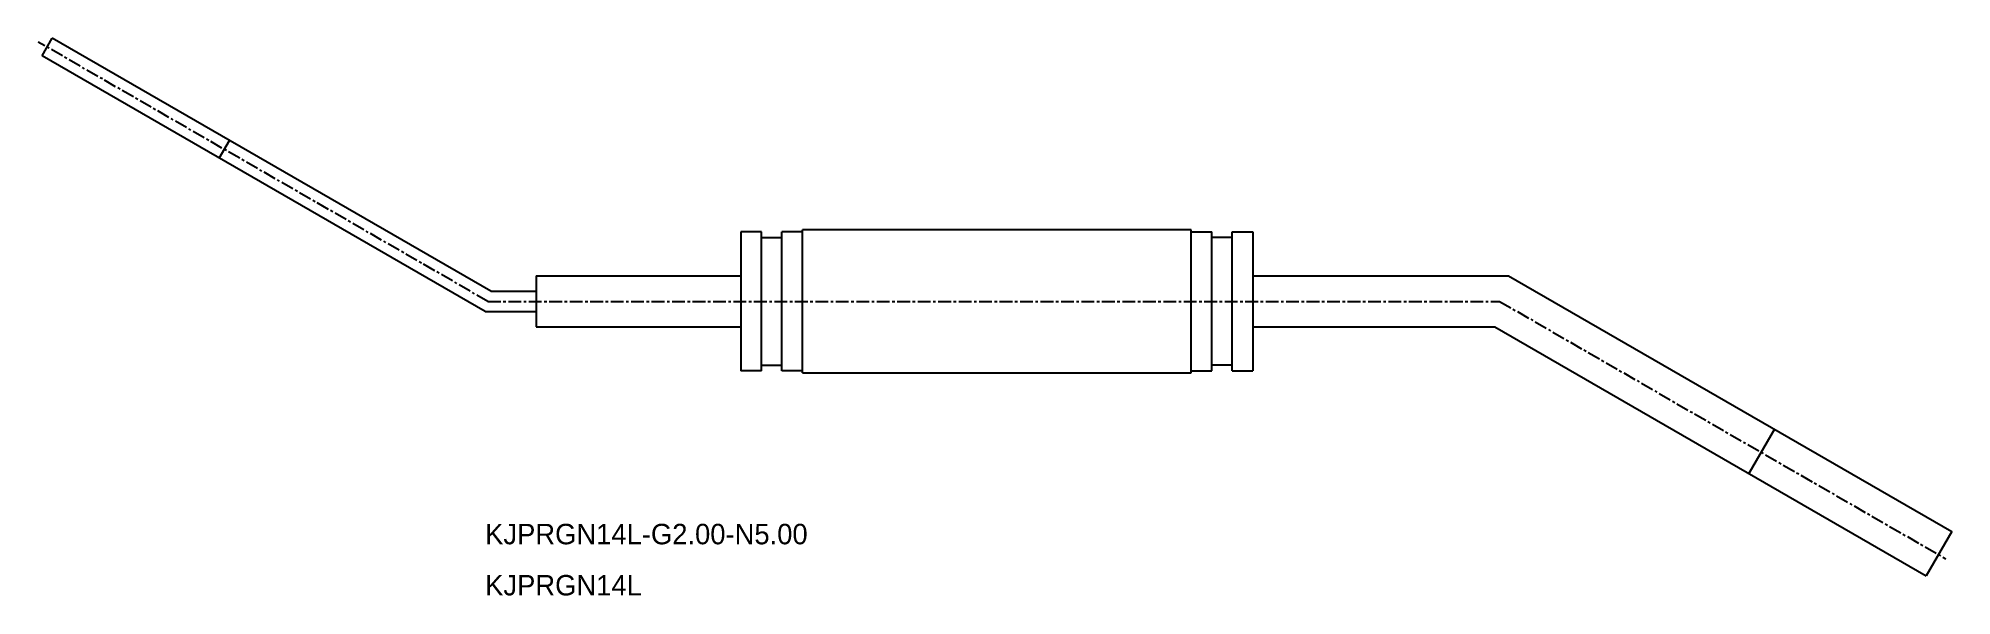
# Model space of a CAD drawing. Extents: x -1664 to -1477, y -883 to -828.
import ezdxf

# ---------------------------------------------------------------- set-up
doc = ezdxf.new("R2010")
doc.units = 0
doc.linetypes.add('CENTER', pattern=[2, 1.25, -0.25, 0.25, -0.25])
doc.layers.get('0').update_dxf_attribs({"linetype": 'CONTINUOUS'})
doc.layers.add('CENTER', color=1, linetype='CENTER')

# ---------------------------------------------------------------- blocks, each defined once
blk = doc.blocks.new('A$C17C82F79')
at = {"layer": 'CENTER', "color": 1, "linetype": 'CENTER'}
blk.add_line((0, 0), (43.59, -25.17), dxfattribs=at)

msp = doc.modelspace()

# ---------------------------------------------------------------- linework, layer by layer
at = {"color": 7, "linetype": 'CONTINUOUS'}
for p, q in [((-1663.56, -829.79), (-1662.56, -828.06)), ((-1619.72, -852.79), (-1662.56, -828.06)), ((-1620.26, -854.79), (-1663.56, -829.79)), ((-1589.26, -860.79), (-1589.26, -846.79)), ((-1551.26, -846.79), (-1589.26, -846.79)), ((-1551.26, -860.79), (-1551.26, -846.79)), ((-1595.26, -846.99), (-1595.26, -860.59)), ((-1593.26, -846.99), (-1595.26, -846.99)), ((-1593.26, -860.59), (-1593.26, -846.99)), ((-1593.26, -860.59), (-1593.26, -846.99)), ((-1593.26, -847.54), (-1591.26, -847.54)), ((-1591.26, -860.59), (-1591.26, -846.99)), ((-1589.26, -846.99), (-1591.26, -846.99)), ((-1551.26, -846.99), (-1549.26, -846.99)), ((-1549.26, -860.59), (-1549.26, -846.99)), ((-1547.26, -847.54), (-1549.26, -847.54)), ((-1547.26, -846.99), (-1545.26, -846.99)), ((-1547.26, -860.59), (-1547.26, -846.99)), ((-1547.26, -860.59), (-1547.26, -846.99)), ((-1545.26, -846.99), (-1545.26, -860.59)), ((-1615.26, -851.29), (-1615.26, -856.29)), ((-1615.26, -851.29), (-1595.26, -851.29)), ((-1545.26, -851.29), (-1520.26, -851.29)), ((-1520.26, -851.29), (-1476.96, -876.29)), ((-1619.72, -852.79), (-1615.26, -852.79)), ((-1620.26, -854.79), (-1615.26, -854.79)), ((-1615.26, -856.29), (-1595.26, -856.29)), ((-1545.26, -856.29), (-1521.6, -856.29)), ((-1521.6, -856.29), (-1479.46, -880.62)), ((-1593.26, -860.04), (-1591.26, -860.04)), ((-1547.26, -860.04), (-1549.26, -860.04)), ((-1593.26, -860.59), (-1595.26, -860.59)), ((-1589.26, -860.59), (-1591.26, -860.59)), ((-1589.26, -860.79), (-1551.26, -860.79)), ((-1551.26, -860.59), (-1549.26, -860.59)), ((-1547.26, -860.59), (-1545.26, -860.59)), ((-1476.96, -876.29), (-1479.46, -880.62))]:
    msp.add_line(p, q, dxfattribs=at)
at = {"color": 3, "linetype": 'CONTINUOUS'}
for p, q in [((-1646.24, -839.79), (-1645.24, -838.06)), ((-1494.28, -866.29), (-1496.78, -870.62))]:
    msp.add_line(p, q, dxfattribs=at)
at = {"layer": 'CENTER', "color": 1, "linetype": 'CENTER'}
for q in [(-1663.93, -828.43), (-1521.13, -853.79)]:
    msp.add_line((-1619.99, -853.79), q, dxfattribs=at)

# ---------------------------------------------------------------- block references
msp.add_blockref('A$C17C82F79', (-1521.13, -853.79), dxfattribs=at)

# ---------------------------------------------------------------- texts
at = {"color": 7, "linetype": 'CONTINUOUS'}
for s, p in [('KJPRGN14L-G2.00-N5.00', (-1620.26, -877.54)), ('KJPRGN14L', (-1620.26, -882.54))]:
    msp.add_text(s, height=2, dxfattribs=at).set_placement(p)

doc.saveas('drawing.dxf')
